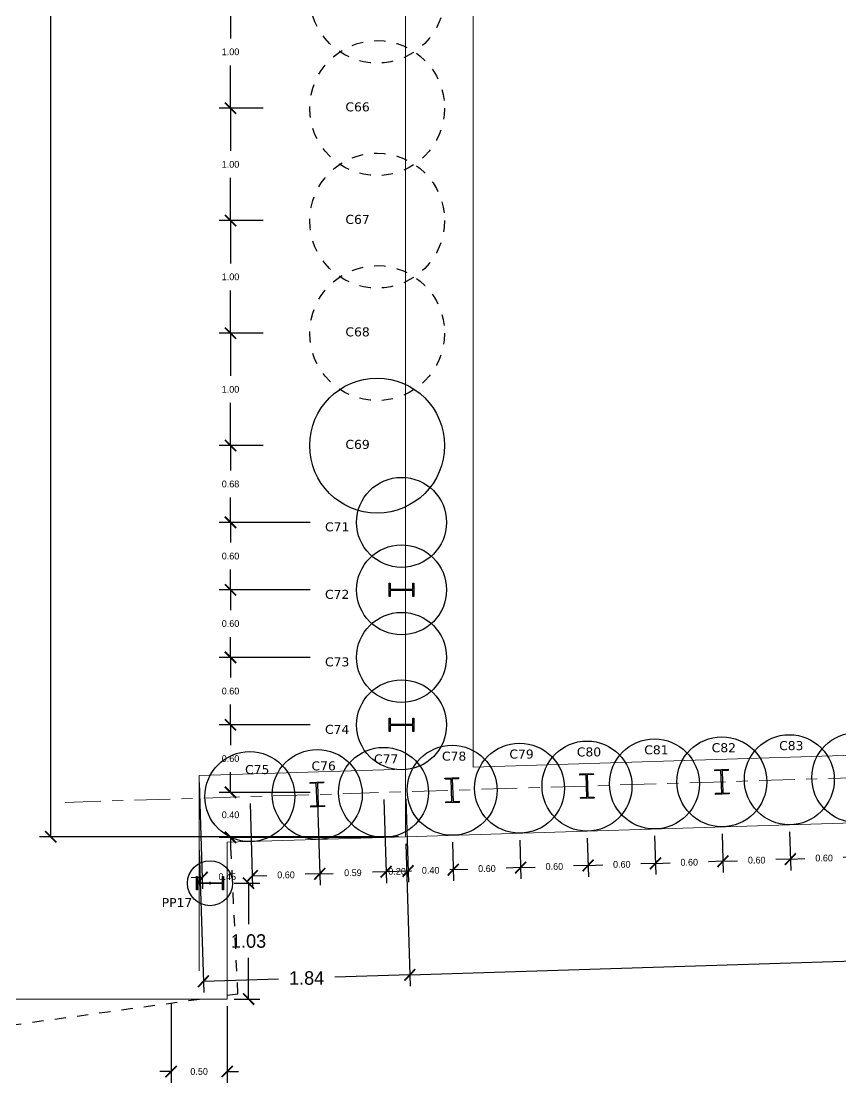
# Model space of a CAD drawing. Header units: millimetres. Extents: x -50 to 161, y 11 to 77.
# Drawn here: x 10.85 to 18.14, y 22.45 to 31.89 of the extents above; entities that cross this region are included whole.
import ezdxf

# ---------------------------------------------------------------- set-up
doc = ezdxf.new("R2010")
doc.units = ezdxf.units.MM
for name, pattern in [('Caché', [0.002, 0.001, -0.001]), ('Centre', [0.0125, 0.0025, -0.001875, 0.00625, -0.001875]), ('IMPORT-AXES _2_', [50.8, 31.75, -6.35, 6.35, -6.35])]:
    doc.linetypes.add(name, pattern=pattern)
doc.layers.add('1-Site-Limite propriété', color=91, linetype='Centre', lineweight=25)
doc.layers.add('A-DETL-THIN', color=151, linetype='Continuous', lineweight=5)
doc.layers.add('Paroi Soperco', color=7, linetype='Continuous')
doc.dimstyles.get("Standard").update_dxf_attribs({"dimtxt": 0.18, "dimasz": 0.18, "dimexe": 0.18, "dimexo": 0.0625, "dimgap": 0.09, "dimtad": 0, "dimtih": 1, "dimtoh": 1, "dimdec": 4, "dimzin": 0, "dimdsep": 46, "dimtxsty": 'Standard', "dimcen": 0.09, "dimadec": 0, "dimazin": 0, "dimtfac": 1, "dimtdec": 4, "dimtofl": 0, "dimtmove": 0, "dimatfit": 3, "dimfxl": 1, "dimtolj": 1, "dimtzin": 0, "dimarcsym": 0})

# ---------------------------------------------------------------- blocks, each defined once
blk = doc.blocks.new('Family - ___-5017038-DCE - PLAN DE REPERAGE DES FONDATIONS SPECIALES ET PAROIS EXTERIEURES')
at = {"layer": '1-Site-Limite propriété'}
for p, q in [((22.8009, -9.563), (23.1982, -12.4372)), ((23.232, -12.6816), (23.2452, -12.7769)), ((23.2452, -12.7769), (24.5924, -12.7127))]:
    blk.add_line(p, q, dxfattribs=at)
blk = doc.blocks.new('Family - ___-5372236-DCE - PLAN DE REPERAGE DES FONDATIONS SPECIALES ET PAROIS EXTERIEURES')
at = {"layer": '1-Site-Limite propriété'}
for p, q in [((22.8009, -9.563), (23.1982, -12.4372)), ((23.232, -12.6816), (23.2452, -12.7769)), ((23.2452, -12.7769), (24.5924, -12.7127))]:
    blk.add_line(p, q, dxfattribs=at)
blk = doc.blocks.new('_ArchTick')
at = {"color": 0, "linetype": 'ByBlock', "const_width": 0.15}
blk.add_lwpolyline([(-0.5, -0.5), (0.5, 0.5)], dxfattribs=at)
blk = doc.blocks.new('*D173')
at = {"layer": 'Paroi Soperco', "color": 0, "lineweight": -2, "transparency": 16777216}
for p, q in [((35.2599, 25.2347), (35.2994, 23.9695)), ((14.2699, 24.5786), (14.3094, 23.3133)), ((35.2963, 24.0694), (25.0913, 23.7504)), ((14.3063, 23.4133), (24.5113, 23.7323))]:
    blk.add_line(p, q, dxfattribs=at)
at = {"layer": 'Paroi Soperco', "color": 0, "lineweight": -2, "transparency": 16777216, "xscale": 0.1, "yscale": 0.1, "zscale": 0.1}
for p, rotation in [((35.2963, 24.0694), 1.790492195840774), ((14.3063, 23.4133), 181.7904921958408)]:
    blk.add_blockref('_ArchTick', p, dxfattribs=dict(at, rotation=rotation))
at = {"layer": 'Paroi Soperco', "color": 0, "transparency": 16777216, "insert": (24.8013, 23.7413), "char_height": 0.12, "attachment_point": 5}
blk.add_mtext('\\A1;21.00', dxfattribs=at)
blk = doc.blocks.new('*D175')
at = {"layer": 'Paroi Soperco', "color": 0, "lineweight": -2, "transparency": 16777216}
for p, q in [((14.2054, 59.1556), (11.0122, 59.1556)), ((11.1122, 59.1556), (11.1122, 42.0483)), ((11.1122, 24.641), (11.1122, 41.7483)), ((14.2054, 24.641), (11.0122, 24.641))]:
    blk.add_line(p, q, dxfattribs=at)
at = {"layer": 'Paroi Soperco', "color": 0, "lineweight": -2, "transparency": 16777216, "xscale": 0.1, "yscale": 0.1, "zscale": 0.1}
for p, rotation in [((11.1122, 59.1556), 90), ((11.1122, 24.641), 270)]:
    blk.add_blockref('_ArchTick', p, dxfattribs=dict(at, rotation=rotation))
at = {"layer": 'Paroi Soperco', "color": 0, "transparency": 16777216, "insert": (11.1122, 41.8983), "char_height": 0.12, "attachment_point": 5}
blk.add_mtext('\\A1;34.51', dxfattribs=at)
blk = doc.blocks.new('*D177')
at = {"layer": 'Paroi Soperco', "color": 0, "lineweight": -2, "transparency": 16777216}
for p, q in [((14.6839, 24.5915), (14.6946, 24.2481)), ((15.2836, 24.6103), (15.2943, 24.2669)), ((14.6915, 24.3481), (14.8213, 24.3521)), ((15.2912, 24.3668), (15.1613, 24.3628))]:
    blk.add_line(p, q, dxfattribs=at)
at = {"layer": 'Paroi Soperco', "color": 0, "lineweight": -2, "transparency": 16777216, "xscale": 0.1, "yscale": 0.1, "zscale": 0.1}
for p, rotation in [((14.6915, 24.3481), 181.7904921958418), ((15.2912, 24.3668), 1.790492195841766)]:
    blk.add_blockref('_ArchTick', p, dxfattribs=dict(at, rotation=rotation))
at = {"layer": 'Paroi Soperco', "color": 0, "transparency": 16777216, "insert": (14.9913, 24.3574), "char_height": 0.06, "attachment_point": 5}
blk.add_mtext('\\A1;0.60', dxfattribs=at)
blk = doc.blocks.new('*D178')
at = {"layer": 'Paroi Soperco', "color": 0, "lineweight": -2, "transparency": 16777216}
for p, q in [((15.8833, 24.629), (15.894, 24.2856)), ((15.2836, 24.6103), (15.2943, 24.2669)), ((15.2912, 24.3668), (15.421, 24.3709)), ((15.8909, 24.3856), (15.761, 24.3815))]:
    blk.add_line(p, q, dxfattribs=at)
at = {"layer": 'Paroi Soperco', "color": 0, "lineweight": -2, "transparency": 16777216, "xscale": 0.1, "yscale": 0.1, "zscale": 0.1}
for p, rotation in [((15.8909, 24.3856), 1.790492195841817), ((15.2912, 24.3668), 181.7904921958418)]:
    blk.add_blockref('_ArchTick', p, dxfattribs=dict(at, rotation=rotation))
at = {"layer": 'Paroi Soperco', "color": 0, "transparency": 16777216, "insert": (15.591, 24.3762), "char_height": 0.06, "attachment_point": 5}
blk.add_mtext('\\A1;0.60', dxfattribs=at)
blk = doc.blocks.new('*D179')
at = {"layer": 'Paroi Soperco', "color": 0, "lineweight": -2, "transparency": 16777216}
for p, q in [((15.8833, 24.629), (15.894, 24.2856)), ((16.483, 24.6478), (16.4937, 24.3044)), ((15.8909, 24.3856), (16.0208, 24.3896)), ((16.4906, 24.4043), (16.3608, 24.4002))]:
    blk.add_line(p, q, dxfattribs=at)
at = {"layer": 'Paroi Soperco', "color": 0, "lineweight": -2, "transparency": 16777216, "xscale": 0.1, "yscale": 0.1, "zscale": 0.1}
for p, rotation in [((15.8909, 24.3856), 181.7904921958418), ((16.4906, 24.4043), 1.790492195841817)]:
    blk.add_blockref('_ArchTick', p, dxfattribs=dict(at, rotation=rotation))
at = {"layer": 'Paroi Soperco', "color": 0, "transparency": 16777216, "insert": (16.1908, 24.3949), "char_height": 0.06, "attachment_point": 5}
blk.add_mtext('\\A1;0.60', dxfattribs=at)
blk = doc.blocks.new('*D180')
at = {"layer": 'Paroi Soperco', "color": 0, "lineweight": -2, "transparency": 16777216}
for p, q in [((16.483, 24.6478), (16.4937, 24.3044)), ((17.0827, 24.6665), (17.0934, 24.3231)), ((16.4906, 24.4043), (16.6205, 24.4084)), ((17.0903, 24.4231), (16.9605, 24.419))]:
    blk.add_line(p, q, dxfattribs=at)
at = {"layer": 'Paroi Soperco', "color": 0, "lineweight": -2, "transparency": 16777216, "xscale": 0.1, "yscale": 0.1, "zscale": 0.1}
for p, rotation in [((16.4906, 24.4043), 181.7904921958418), ((17.0903, 24.4231), 1.790492195841817)]:
    blk.add_blockref('_ArchTick', p, dxfattribs=dict(at, rotation=rotation))
at = {"layer": 'Paroi Soperco', "color": 0, "transparency": 16777216, "insert": (16.7905, 24.4137), "char_height": 0.06, "attachment_point": 5}
blk.add_mtext('\\A1;0.60', dxfattribs=at)
blk = doc.blocks.new('*D181')
at = {"layer": 'Paroi Soperco', "color": 0, "lineweight": -2, "transparency": 16777216}
for p, q in [((17.0827, 24.6665), (17.0934, 24.3231)), ((17.6824, 24.6853), (17.6931, 24.3419)), ((17.69, 24.4418), (17.5602, 24.4377)), ((17.0903, 24.4231), (17.2202, 24.4271))]:
    blk.add_line(p, q, dxfattribs=at)
at = {"layer": 'Paroi Soperco', "color": 0, "lineweight": -2, "transparency": 16777216, "xscale": 0.1, "yscale": 0.1, "zscale": 0.1}
for p, rotation in [((17.0903, 24.4231), 181.7904921958418), ((17.69, 24.4418), 1.790492195841817)]:
    blk.add_blockref('_ArchTick', p, dxfattribs=dict(at, rotation=rotation))
at = {"layer": 'Paroi Soperco', "color": 0, "transparency": 16777216, "insert": (17.3902, 24.4324), "char_height": 0.06, "attachment_point": 5}
blk.add_mtext('\\A1;0.60', dxfattribs=at)
blk = doc.blocks.new('*D182')
at = {"layer": 'Paroi Soperco', "color": 0, "lineweight": -2, "transparency": 16777216}
for p, q in [((17.6824, 24.6853), (17.6931, 24.3419)), ((18.2821, 24.704), (18.2929, 24.3606)), ((17.69, 24.4418), (17.8199, 24.4459)), ((18.2897, 24.4605), (18.1599, 24.4565))]:
    blk.add_line(p, q, dxfattribs=at)
at = {"layer": 'Paroi Soperco', "color": 0, "lineweight": -2, "transparency": 16777216, "xscale": 0.1, "yscale": 0.1, "zscale": 0.1}
for p, rotation in [((17.69, 24.4418), 181.7904921958418), ((18.2897, 24.4605), 1.790492195841817)]:
    blk.add_blockref('_ArchTick', p, dxfattribs=dict(at, rotation=rotation))
at = {"layer": 'Paroi Soperco', "color": 0, "transparency": 16777216, "insert": (17.9899, 24.4512), "char_height": 0.06, "attachment_point": 5}
blk.add_mtext('\\A1;0.60', dxfattribs=at)
blk = doc.blocks.new('*D319')
at = {"layer": 'Paroi Soperco', "color": 0, "lineweight": -2, "transparency": 16777216}
for p, q in [((13.0027, 32.117), (12.6112, 32.117)), ((12.7112, 32.117), (12.7112, 31.737)), ((12.7112, 31.117), (12.7112, 31.497)), ((13.0027, 31.117), (12.6112, 31.117))]:
    blk.add_line(p, q, dxfattribs=at)
at = {"layer": 'Paroi Soperco', "color": 0, "lineweight": -2, "transparency": 16777216, "xscale": 0.1, "yscale": 0.1, "zscale": 0.1}
for p, rotation in [((12.7112, 32.117), 90), ((12.7112, 31.117), 270)]:
    blk.add_blockref('_ArchTick', p, dxfattribs=dict(at, rotation=rotation))
at = {"layer": 'Paroi Soperco', "color": 0, "transparency": 16777216, "insert": (12.7112, 31.617), "char_height": 0.06, "attachment_point": 5}
blk.add_mtext('\\A1;1.00', dxfattribs=at)
blk = doc.blocks.new('*D320')
at = {"layer": 'Paroi Soperco', "color": 0, "lineweight": -2, "transparency": 16777216}
for p, q in [((13.0027, 31.117), (12.6112, 31.117)), ((12.7112, 31.117), (12.7112, 30.737)), ((12.7112, 30.117), (12.7112, 30.497)), ((13.0027, 30.117), (12.6112, 30.117))]:
    blk.add_line(p, q, dxfattribs=at)
at = {"layer": 'Paroi Soperco', "color": 0, "lineweight": -2, "transparency": 16777216, "xscale": 0.1, "yscale": 0.1, "zscale": 0.1}
for p, rotation in [((12.7112, 31.117), 90), ((12.7112, 30.117), 270)]:
    blk.add_blockref('_ArchTick', p, dxfattribs=dict(at, rotation=rotation))
at = {"layer": 'Paroi Soperco', "color": 0, "transparency": 16777216, "insert": (12.7112, 30.617), "char_height": 0.06, "attachment_point": 5}
blk.add_mtext('\\A1;1.00', dxfattribs=at)
blk = doc.blocks.new('*D321')
at = {"layer": 'Paroi Soperco', "color": 0, "lineweight": -2, "transparency": 16777216}
for p, q in [((13.0027, 30.117), (12.6112, 30.117)), ((12.7112, 30.117), (12.7112, 29.737)), ((12.7112, 29.117), (12.7112, 29.497)), ((13.0027, 29.117), (12.6112, 29.117))]:
    blk.add_line(p, q, dxfattribs=at)
at = {"layer": 'Paroi Soperco', "color": 0, "lineweight": -2, "transparency": 16777216, "xscale": 0.1, "yscale": 0.1, "zscale": 0.1}
for p, rotation in [((12.7112, 30.117), 90), ((12.7112, 29.117), 270)]:
    blk.add_blockref('_ArchTick', p, dxfattribs=dict(at, rotation=rotation))
at = {"layer": 'Paroi Soperco', "color": 0, "transparency": 16777216, "insert": (12.7112, 29.617), "char_height": 0.06, "attachment_point": 5}
blk.add_mtext('\\A1;1.00', dxfattribs=at)
blk = doc.blocks.new('*D322')
at = {"layer": 'Paroi Soperco', "color": 0, "lineweight": -2, "transparency": 16777216}
for p, q in [((13.0027, 29.117), (12.6112, 29.117)), ((12.7112, 29.117), (12.7112, 28.737)), ((12.7112, 28.117), (12.7112, 28.497)), ((13.0027, 28.117), (12.6112, 28.117))]:
    blk.add_line(p, q, dxfattribs=at)
at = {"layer": 'Paroi Soperco', "color": 0, "lineweight": -2, "transparency": 16777216, "xscale": 0.1, "yscale": 0.1, "zscale": 0.1}
for p, rotation in [((12.7112, 29.117), 90), ((12.7112, 28.117), 270)]:
    blk.add_blockref('_ArchTick', p, dxfattribs=dict(at, rotation=rotation))
at = {"layer": 'Paroi Soperco', "color": 0, "transparency": 16777216, "insert": (12.7112, 28.617), "char_height": 0.06, "attachment_point": 5}
blk.add_mtext('\\A1;1.00', dxfattribs=at)
blk = doc.blocks.new('*D323')
at = {"layer": 'Paroi Soperco', "color": 0, "lineweight": -2, "transparency": 16777216}
for p, q in [((13.0027, 28.117), (12.6112, 28.117)), ((12.7112, 28.117), (12.7112, 27.8961)), ((12.7112, 27.4352), (12.7112, 27.6561)), ((13.4197, 27.4352), (12.6112, 27.4352))]:
    blk.add_line(p, q, dxfattribs=at)
at = {"layer": 'Paroi Soperco', "color": 0, "lineweight": -2, "transparency": 16777216, "xscale": 0.1, "yscale": 0.1, "zscale": 0.1}
for p, rotation in [((12.7112, 28.117), 90), ((12.7112, 27.4352), 270)]:
    blk.add_blockref('_ArchTick', p, dxfattribs=dict(at, rotation=rotation))
at = {"layer": 'Paroi Soperco', "color": 0, "transparency": 16777216, "insert": (12.7112, 27.7761), "char_height": 0.06, "attachment_point": 5}
blk.add_mtext('\\A1;0.68', dxfattribs=at)
blk = doc.blocks.new('*D324')
at = {"layer": 'Paroi Soperco', "color": 0, "lineweight": -2, "transparency": 16777216}
for p, q in [((12.6487, 27.4352), (12.6112, 27.4352)), ((12.7112, 27.4352), (12.7112, 27.2552)), ((12.7112, 26.8352), (12.7112, 27.0152)), ((13.4197, 26.8352), (12.6112, 26.8352))]:
    blk.add_line(p, q, dxfattribs=at)
at = {"layer": 'Paroi Soperco', "color": 0, "lineweight": -2, "transparency": 16777216, "xscale": 0.1, "yscale": 0.1, "zscale": 0.1}
for p, rotation in [((12.7112, 27.4352), 90), ((12.7112, 26.8352), 270)]:
    blk.add_blockref('_ArchTick', p, dxfattribs=dict(at, rotation=rotation))
at = {"layer": 'Paroi Soperco', "color": 0, "transparency": 16777216, "insert": (12.7112, 27.1352), "char_height": 0.06, "attachment_point": 5}
blk.add_mtext('\\A1;0.60', dxfattribs=at)
blk = doc.blocks.new('*D325')
at = {"layer": 'Paroi Soperco', "color": 0, "lineweight": -2, "transparency": 16777216}
for p, q in [((12.6487, 26.8352), (12.6112, 26.8352)), ((12.7112, 26.8352), (12.7112, 26.6552)), ((12.7112, 26.2352), (12.7112, 26.4152)), ((13.4197, 26.2352), (12.6112, 26.2352))]:
    blk.add_line(p, q, dxfattribs=at)
at = {"layer": 'Paroi Soperco', "color": 0, "lineweight": -2, "transparency": 16777216, "xscale": 0.1, "yscale": 0.1, "zscale": 0.1}
for p, rotation in [((12.7112, 26.8352), 90), ((12.7112, 26.2352), 270)]:
    blk.add_blockref('_ArchTick', p, dxfattribs=dict(at, rotation=rotation))
at = {"layer": 'Paroi Soperco', "color": 0, "transparency": 16777216, "insert": (12.7112, 26.5352), "char_height": 0.06, "attachment_point": 5}
blk.add_mtext('\\A1;0.60', dxfattribs=at)
blk = doc.blocks.new('*D326')
at = {"layer": 'Paroi Soperco', "color": 0, "lineweight": -2, "transparency": 16777216}
for p, q in [((12.6487, 26.2352), (12.6112, 26.2352)), ((12.7112, 26.2352), (12.7112, 26.0552)), ((12.7112, 25.6352), (12.7112, 25.8152)), ((13.4197, 25.6352), (12.6112, 25.6352))]:
    blk.add_line(p, q, dxfattribs=at)
at = {"layer": 'Paroi Soperco', "color": 0, "lineweight": -2, "transparency": 16777216, "xscale": 0.1, "yscale": 0.1, "zscale": 0.1}
for p, rotation in [((12.7112, 26.2352), 90), ((12.7112, 25.6352), 270)]:
    blk.add_blockref('_ArchTick', p, dxfattribs=dict(at, rotation=rotation))
at = {"layer": 'Paroi Soperco', "color": 0, "transparency": 16777216, "insert": (12.7112, 25.9352), "char_height": 0.06, "attachment_point": 5}
blk.add_mtext('\\A1;0.60', dxfattribs=at)
blk = doc.blocks.new('*D327')
at = {"layer": 'Paroi Soperco', "color": 0, "lineweight": -2, "transparency": 16777216}
for p, q in [((12.6487, 25.6352), (12.6112, 25.6352)), ((12.7112, 25.6352), (12.7112, 25.4552)), ((12.7112, 25.0352), (12.7112, 25.2152)), ((13.4197, 25.0352), (12.6112, 25.0352))]:
    blk.add_line(p, q, dxfattribs=at)
at = {"layer": 'Paroi Soperco', "color": 0, "lineweight": -2, "transparency": 16777216, "xscale": 0.1, "yscale": 0.1, "zscale": 0.1}
for p, rotation in [((12.7112, 25.6352), 90), ((12.7112, 25.0352), 270)]:
    blk.add_blockref('_ArchTick', p, dxfattribs=dict(at, rotation=rotation))
at = {"layer": 'Paroi Soperco', "color": 0, "transparency": 16777216, "insert": (12.7112, 25.3352), "char_height": 0.06, "attachment_point": 5}
blk.add_mtext('\\A1;0.60', dxfattribs=at)
blk = doc.blocks.new('*D328')
at = {"layer": 'Paroi Soperco', "color": 0, "lineweight": -2, "transparency": 16777216}
for p, q in [((12.7112, 25.0352), (12.7112, 25.1352)), ((12.6487, 25.0352), (12.6112, 25.0352)), ((14.0322, 24.6354), (12.6112, 24.6354)), ((12.7112, 24.6354), (12.7112, 24.5354))]:
    blk.add_line(p, q, dxfattribs=at)
at = {"layer": 'Paroi Soperco', "color": 0, "lineweight": -2, "transparency": 16777216, "xscale": 0.1, "yscale": 0.1, "zscale": 0.1}
for p, rotation in [((12.7112, 25.0352), 270), ((12.7112, 24.6354), 90)]:
    blk.add_blockref('_ArchTick', p, dxfattribs=dict(at, rotation=rotation))
at = {"layer": 'Paroi Soperco', "color": 0, "transparency": 16777216, "insert": (12.7112, 24.8353), "char_height": 0.06, "attachment_point": 5}
blk.add_mtext('\\A1;0.40', dxfattribs=at)
blk = doc.blocks.new('*D329')
at = {"layer": 'Paroi Soperco', "color": 0, "lineweight": -2, "transparency": 16777216}
for p, q in [((14.2699, 24.9786), (14.2931, 24.2356)), ((14.6839, 24.5915), (14.6946, 24.2481)), ((14.6915, 24.3481), (14.6607, 24.3471)), ((14.29, 24.3355), (14.3207, 24.3365))]:
    blk.add_line(p, q, dxfattribs=at)
at = {"layer": 'Paroi Soperco', "color": 0, "lineweight": -2, "transparency": 16777216, "xscale": 0.1, "yscale": 0.1, "zscale": 0.1}
for p, rotation in [((14.29, 24.3355), 181.7904921958418), ((14.6915, 24.3481), 1.790492195841766)]:
    blk.add_blockref('_ArchTick', p, dxfattribs=dict(at, rotation=rotation))
at = {"layer": 'Paroi Soperco', "color": 0, "transparency": 16777216, "insert": (14.4907, 24.3418), "char_height": 0.06, "attachment_point": 5}
blk.add_mtext('\\A1;0.40', dxfattribs=at)
blk = doc.blocks.new('*D330')
at = {"layer": 'Paroi Soperco', "color": 0, "lineweight": -2, "transparency": 16777216}
for p, q in [((14.0742, 24.9728), (14.0974, 24.2294)), ((14.2699, 24.9786), (14.2931, 24.2356)), ((14.29, 24.3355), (14.0943, 24.3294))]:
    blk.add_line(p, q, dxfattribs=at)
at = {"layer": 'Paroi Soperco', "color": 0, "lineweight": -2, "transparency": 16777216, "xscale": 0.1, "yscale": 0.1, "zscale": 0.1}
for p, rotation in [((14.0943, 24.3294), 181.7904921958418), ((14.29, 24.3355), 1.79049219584182)]:
    blk.add_blockref('_ArchTick', p, dxfattribs=dict(at, rotation=rotation))
at = {"layer": 'Paroi Soperco', "color": 0, "transparency": 16777216, "insert": (14.1921, 24.3325), "char_height": 0.06, "attachment_point": 5}
blk.add_mtext('\\A1;0.20', dxfattribs=at)
blk = doc.blocks.new('*D331')
at = {"layer": 'Paroi Soperco', "color": 0, "lineweight": -2, "transparency": 16777216}
for p, q in [((13.4845, 24.954), (13.5077, 24.211)), ((14.0742, 24.9728), (14.0974, 24.2294)), ((13.5046, 24.311), (13.6244, 24.3147)), ((14.0943, 24.3294), (13.9744, 24.3257))]:
    blk.add_line(p, q, dxfattribs=at)
at = {"layer": 'Paroi Soperco', "color": 0, "lineweight": -2, "transparency": 16777216, "xscale": 0.1, "yscale": 0.1, "zscale": 0.1}
for p, rotation in [((13.5046, 24.311), 181.7904921958418), ((14.0943, 24.3294), 1.79049219584182)]:
    blk.add_blockref('_ArchTick', p, dxfattribs=dict(at, rotation=rotation))
at = {"layer": 'Paroi Soperco', "color": 0, "transparency": 16777216, "insert": (13.7994, 24.3202), "char_height": 0.06, "attachment_point": 5}
blk.add_mtext('\\A1;0.59', dxfattribs=at)
blk = doc.blocks.new('*D332')
at = {"layer": 'Paroi Soperco', "color": 0, "lineweight": -2, "transparency": 16777216}
for p, q in [((12.8848, 24.9353), (12.908, 24.1923)), ((13.4845, 24.954), (13.5077, 24.211)), ((12.9049, 24.2922), (13.0347, 24.2963)), ((13.5046, 24.311), (13.3747, 24.3069))]:
    blk.add_line(p, q, dxfattribs=at)
at = {"layer": 'Paroi Soperco', "color": 0, "lineweight": -2, "transparency": 16777216, "xscale": 0.1, "yscale": 0.1, "zscale": 0.1}
for p, rotation in [((12.9049, 24.2922), 181.7904921958418), ((13.5046, 24.311), 1.79049219584182)]:
    blk.add_blockref('_ArchTick', p, dxfattribs=dict(at, rotation=rotation))
at = {"layer": 'Paroi Soperco', "color": 0, "transparency": 16777216, "insert": (13.2047, 24.3016), "char_height": 0.06, "attachment_point": 5}
blk.add_mtext('\\A1;0.60', dxfattribs=at)
blk = doc.blocks.new('*D333')
at = {"layer": 'Paroi Soperco', "color": 0, "lineweight": -2, "transparency": 16777216}
for p, q in [((12.4336, 25.1215), (12.463, 24.1784)), ((12.8848, 24.9353), (12.908, 24.1923)), ((12.4599, 24.2783), (12.36, 24.2752)), ((12.9049, 24.2922), (13.0048, 24.2953))]:
    blk.add_line(p, q, dxfattribs=at)
at = {"layer": 'Paroi Soperco', "color": 0, "lineweight": -2, "transparency": 16777216, "xscale": 0.1, "yscale": 0.1, "zscale": 0.1}
for p, rotation in [((12.9049, 24.2922), 181.7904921958418), ((12.4599, 24.2783), 1.790492195841817)]:
    blk.add_blockref('_ArchTick', p, dxfattribs=dict(at, rotation=rotation))
at = {"layer": 'Paroi Soperco', "color": 0, "transparency": 16777216, "insert": (12.6824, 24.2853), "char_height": 0.06, "attachment_point": 5}
blk.add_mtext('\\A1;0.45', dxfattribs=at)
blk = doc.blocks.new('*D334')
at = {"layer": 'Paroi Soperco', "color": 0, "lineweight": -2, "transparency": 16777216}
for p, q in [((14.2699, 24.5786), (14.3094, 23.3133)), ((12.4336, 24.5212), (12.4731, 23.2559)), ((14.3063, 23.4133), (13.6381, 23.3924)), ((12.47, 23.3559), (13.1381, 23.3767))]:
    blk.add_line(p, q, dxfattribs=at)
at = {"layer": 'Paroi Soperco', "color": 0, "lineweight": -2, "transparency": 16777216, "xscale": 0.1, "yscale": 0.1, "zscale": 0.1}
for p, rotation in [((12.47, 23.3559), 181.7904921958408), ((14.3063, 23.4133), 1.79049219584086)]:
    blk.add_blockref('_ArchTick', p, dxfattribs=dict(at, rotation=rotation))
at = {"layer": 'Paroi Soperco', "color": 0, "transparency": 16777216, "insert": (13.3881, 23.3846), "char_height": 0.12, "attachment_point": 5}
blk.add_mtext('\\A1;1.84', dxfattribs=at)
blk = doc.blocks.new('*D335')
at = {"layer": 'Paroi Soperco', "color": 0, "lineweight": -2, "transparency": 16777216}
for p, q in [((12.7441, 24.2279), (12.9716, 24.2279)), ((12.8716, 24.2279), (12.8716, 23.8631)), ((12.8716, 23.1982), (12.8716, 23.5631)), ((12.7441, 23.1982), (12.9716, 23.1982))]:
    blk.add_line(p, q, dxfattribs=at)
at = {"layer": 'Paroi Soperco', "color": 0, "lineweight": -2, "transparency": 16777216, "xscale": 0.1, "yscale": 0.1, "zscale": 0.1}
for p, rotation in [((12.8716, 24.2279), 90), ((12.8716, 23.1982), 270)]:
    blk.add_blockref('_ArchTick', p, dxfattribs=dict(at, rotation=rotation))
at = {"layer": 'Paroi Soperco', "color": 0, "transparency": 16777216, "insert": (12.8716, 23.7131), "char_height": 0.12, "attachment_point": 5}
blk.add_mtext('\\A1;1.03', dxfattribs=at)
blk = doc.blocks.new('*D336')
at = {"layer": 'Paroi Soperco', "color": 0, "lineweight": -2, "transparency": 16777216}
for p, q in [((12.1819, 23.1654), (12.1819, 22.4539)), ((12.6816, 23.1357), (12.6816, 22.4539)), ((12.1819, 22.5539), (12.0819, 22.5539)), ((12.6816, 22.5539), (12.7816, 22.5539))]:
    blk.add_line(p, q, dxfattribs=at)
at = {"layer": 'Paroi Soperco', "color": 0, "lineweight": -2, "transparency": 16777216, "xscale": 0.1, "yscale": 0.1, "zscale": 0.1}
blk.add_blockref('_ArchTick', (12.1819, 22.5539), dxfattribs=at)
at = {"layer": 'Paroi Soperco', "color": 0, "lineweight": -2, "transparency": 16777216, "xscale": 0.1, "yscale": 0.1, "zscale": 0.1, "rotation": 180}
blk.add_blockref('_ArchTick', (12.6816, 22.5539), dxfattribs=at)
at = {"layer": 'Paroi Soperco', "color": 0, "transparency": 16777216, "insert": (12.4318, 22.5539), "char_height": 0.06, "attachment_point": 5}
blk.add_mtext('\\A1;0.50', dxfattribs=at)

msp = doc.modelspace()

# ---------------------------------------------------------------- linework, layer by layer
at = {"layer": 'A-DETL-THIN'}
for p, q in [((14.2679, 59.1556), (14.2679, 25.2413)), ((14.8679, 25.2601), (14.8679, 58.5556)), ((34.6579, 25.8787), (14.8679, 25.2601)), ((14.2679, 24.641), (35.2579, 25.2972)), ((14.2679, 25.2413), (12.4316, 25.1839)), ((14.2679, 24.641), (14.2679, 25.2413)), ((12.4316, 25.1839), (12.4316, 24.5836)), ((12.6816, 24.5915), (14.2679, 24.641)), ((12.4316, 24.5836), (12.4316, 23.4482)), ((12.6816, 23.1982), (12.6816, 24.5915)), ((10.772, 23.1982), (12.6816, 23.1982))]:
    msp.add_line(p, q, dxfattribs=at)
at = {"layer": 'A-DETL-THIN', "color": 30, "linetype": 'IMPORT-AXES _2_', "ltscale": 0.01, "true_color": 0xf26722}
msp.add_line((11.24, 24.9464), (36.7593, 25.7441), dxfattribs=at)
at = {"layer": 'Paroi Soperco'}
for p, q in [((12.517, 24.2279), (12.5404, 24.2279)), ((12.5287, 24.2165), (12.5287, 24.2393))]:
    msp.add_line(p, q, dxfattribs=at)
for points in [[(14.1322, 26.7752), (14.1222, 26.7752), (14.1222, 26.8952), (14.1322, 26.8952), (14.1322, 26.8402), (14.3322, 26.8402), (14.3322, 26.8952), (14.3322, 26.8952), (14.3422, 26.8952), (14.3422, 26.7752), (14.3322, 26.7752), (14.3322, 26.8302), (14.1322, 26.8302), (14.1322, 26.7752)], [(14.1322, 25.5752), (14.1222, 25.5752), (14.1222, 25.6952), (14.1322, 25.6952), (14.1322, 25.6402), (14.3322, 25.6402), (14.3322, 25.6952), (14.3322, 25.6952), (14.3422, 25.6952), (14.3422, 25.5752), (14.3322, 25.5752), (14.3322, 25.6302), (14.1322, 25.6302), (14.1322, 25.5752)], [(15.8179, 25.1893), (15.8175, 25.1993), (15.9375, 25.2035), (15.9378, 25.1935), (15.8828, 25.1916), (15.8898, 24.9917), (15.9448, 24.9936), (15.9448, 24.9936), (15.9451, 24.9836), (15.8252, 24.9795), (15.8249, 24.9894), (15.8798, 24.9914), (15.8728, 25.1912), (15.8179, 25.1893)], [(17.0173, 25.2268), (17.0169, 25.2368), (17.1369, 25.241), (17.1372, 25.231), (17.0823, 25.2291), (17.0892, 25.0292), (17.1442, 25.0311), (17.1442, 25.0311), (17.1446, 25.0211), (17.0246, 25.0169), (17.0243, 25.0269), (17.0792, 25.0289), (17.0723, 25.2287), (17.0173, 25.2268)], [(13.4191, 25.1143), (13.4187, 25.1243), (13.5386, 25.1285), (13.539, 25.1185), (13.484, 25.1166), (13.491, 24.9167), (13.546, 24.9186), (13.546, 24.9186), (13.5463, 24.9087), (13.4264, 24.9045), (13.426, 24.9145), (13.481, 24.9164), (13.474, 25.1163), (13.4191, 25.1143)], [(14.6185, 25.1518), (14.6181, 25.1618), (14.738, 25.166), (14.7384, 25.156), (14.6834, 25.1541), (14.6904, 24.9542), (14.7454, 24.9561), (14.7454, 24.9561), (14.7457, 24.9461), (14.6258, 24.942), (14.6254, 24.952), (14.6804, 24.9539), (14.6734, 25.1538), (14.6185, 25.1518)], [(12.6487, 24.2879), (12.6487, 24.2279), (12.6487, 24.1679), (12.6387, 24.1679), (12.6387, 24.2249), (12.4187, 24.2249), (12.4187, 24.1679), (12.4087, 24.1679), (12.4087, 24.2279), (12.4087, 24.2879), (12.4187, 24.2879), (12.4187, 24.2309), (12.6387, 24.2309), (12.6387, 24.2879), (12.6487, 24.2879)]]:
    msp.add_lwpolyline(points, dxfattribs=at)
at = {"layer": 'Paroi Soperco', "linetype": 'Caché', "ltscale": 100}
for centre in [(14.0152, 32.117), (14.0152, 31.117), (14.0152, 30.117), (14.0152, 29.117)]:
    msp.add_circle(centre, 0.6, dxfattribs=at)
at = {"layer": 'Paroi Soperco'}
for centre, radius in [((14.0152, 28.117), 0.6), ((14.2322, 27.4352), 0.4), ((14.2322, 26.8352), 0.4), ((14.2322, 26.2352), 0.4), ((14.2322, 25.6352), 0.4), ((15.8813, 25.0915), 0.4), ((16.481, 25.1102), 0.4), ((17.0807, 25.129), 0.4), ((17.6805, 25.1477), 0.4), ((18.2802, 25.1665), 0.4), ((12.8828, 24.9977), 0.4), ((13.4825, 25.0165), 0.4), ((14.0722, 25.0352), 0.4), ((14.6819, 25.054), 0.4), ((15.2816, 25.0727), 0.4), ((12.5287, 24.2279), 0.2)]:
    msp.add_circle(centre, radius, dxfattribs=at)

# ---------------------------------------------------------------- block references
at = {"layer": '1-Site-Limite propriété', "rotation": 90.0000000000001}
for name in ['Family - ___-5017038-DCE - PLAN DE REPERAGE DES FONDATIONS SPECIALES ET PAROIS EXTERIEURES', 'Family - ___-5372236-DCE - PLAN DE REPERAGE DES FONDATIONS SPECIALES ET PAROIS EXTERIEURES']:
    msp.add_blockref(name, (0, 0), dxfattribs=at)

# ---------------------------------------------------------------- texts
at = {"layer": 'Paroi Soperco', "char_height": 0.08, "attachment_point": 1}
for s, width, insert in [('{\\fVerdana|b0|i0|c0|p34;C66}', 0.422374, (13.733, 31.1681)), ('{\\fVerdana|b0|i0|c0|p34;C67}', 0.422374, (13.733, 30.1681)), ('{\\fVerdana|b0|i0|c0|p34;C68}', 0.422374, (13.733, 29.1681)), ('{\\fVerdana|b0|i0|c0|p34;C69}', 0.422374, (13.733, 28.1681)), ('{\\fVerdana|b0|i0|c0|p34;C71}', 0.422374, (13.5515, 27.4352)), ('{\\fVerdana|b0|i0|c0|p34;C72}', 0.422374, (13.5515, 26.8352)), ('{\\fVerdana|b0|i0|c0|p34;C73}', 0.422374, (13.5515, 26.2352)), ('{\\fVerdana|b0|i0|c0|p34;C74}', 0.422374, (13.5515, 25.6352)), ('{\\fVerdana|b0|i0|c0|p34;C83}', 0.422374, (17.5899, 25.4908)), ('{\\fVerdana|b0|i0|c0|p34;C78}', 0.422374, (14.5914, 25.3971)), ('{\\fVerdana|b0|i0|c0|p34;C79}', 0.422374, (15.1911, 25.4158)), ('{\\fVerdana|b0|i0|c0|p34;C80}', 0.422374, (15.7908, 25.4346)), ('{\\fVerdana|b0|i0|c0|p34;C81}', 0.422374, (16.3905, 25.4533)), ('{\\fVerdana|b0|i0|c0|p34;C82}', 0.422374, (16.9902, 25.4721)), ('{\\fVerdana|b0|i0|c0|p34;C76}', 0.422374, (13.4313, 25.3105)), ('{\\fVerdana|b0|i0|c0|p34;C77}', 0.422374, (13.987, 25.3726)), ('{\\fVerdana|b0|i0|c0|p34;C75}', 0.422374, (12.8406, 25.278)), ('{\\fVerdana|b0|i0|c0|p34;PP17}', 0.516321, (12.099, 24.0956))]:
    msp.add_mtext_dynamic_manual_height_columns(s, width=width, gutter_width=1, heights=[0], dxfattribs=dict(at, insert=insert))

# ---------------------------------------------------------------- dimensions: what is measured, and where the dimension line sits
at = {"layer": 'Paroi Soperco', "color": 1}
for base, p1, p2, angle, override, picture, middle, dimtype in [((11.1122, 24.641), (14.2679, 59.1556), (14.2679, 24.641), 270, {"dimtxt": 0.12, "dimasz": 0.1, "dimexe": 0.1, "dimdec": 2, "dimblk1": 'ArchTick', "dimblk2": 'ArchTick', "dimsah": 1}, '*D175', (11.1122, 41.8983), 161), ((14.0943, 24.3294), (14.2679, 25.041), (14.0722, 25.0352), 181.79049, {"dimtxt": 0.06, "dimasz": 0.1, "dimexe": 0.1, "dimdec": 2, "dimblk1": 'ArchTick', "dimblk2": 'ArchTick', "dimsah": 1}, '*D330', (14.1921, 24.3325), 160), ((14.6915, 24.3481), (14.2679, 25.041), (14.6819, 24.654), 181.79049, {"dimtxt": 0.06, "dimasz": 0.1, "dimexe": 0.1, "dimdec": 2, "dimblk1": 'ArchTick', "dimblk2": 'ArchTick', "dimsah": 1}, '*D329', (14.4907, 24.3418), 160)]:
    dim = msp.add_linear_dim(base=base, p1=p1, p2=p2, angle=angle, dimstyle='Standard', override=override, dxfattribs=at)
    dim.commit()
    dim.dimension.update_dxf_attribs({"geometry": picture, "text_midpoint": middle, "dimtype": dimtype})
for base, p1, p2, angle, picture, middle in [((12.7112, 31.117), (13.0652, 32.117), (13.0652, 31.117), 90, '*D319', (12.7112, 31.617)), ((12.7112, 30.117), (13.0652, 31.117), (13.0652, 30.117), 90, '*D320', (12.7112, 30.617)), ((12.7112, 29.117), (13.0652, 30.117), (13.0652, 29.117), 90, '*D321', (12.7112, 29.617)), ((12.7112, 28.117), (13.0652, 29.117), (13.0652, 28.117), 90, '*D322', (12.7112, 28.617)), ((12.7112, 27.4352), (13.0652, 28.117), (13.4822, 27.4352), 90, '*D323', (12.7112, 27.7761)), ((12.7112, 26.8352), (12.7112, 27.4352), (13.4822, 26.8352), 90, '*D324', (12.7112, 27.1352)), ((12.7112, 26.2352), (12.7112, 26.8352), (13.4822, 26.2352), 90, '*D325', (12.7112, 26.5352)), ((12.7112, 25.6352), (12.7112, 26.2352), (13.4822, 25.6352), 90, '*D326', (12.7112, 25.9352)), ((12.7112, 25.0352), (12.7112, 25.6352), (13.4822, 25.0352), 90, '*D327', (12.7112, 25.3352)), ((12.4599, 24.2783), (12.8828, 24.9977), (12.4316, 25.1839), 181.79049, '*D333', (12.6824, 24.2853)), ((12.7112, 24.6354), (12.7112, 25.0352), (14.0947, 24.6354), 90, '*D328', (12.7112, 24.8353)), ((12.9049, 24.2922), (13.4825, 25.0165), (12.8828, 24.9977), 181.79049, '*D332', (13.2047, 24.3016)), ((13.5046, 24.311), (14.0722, 25.0352), (13.4825, 25.0165), 181.79049, '*D331', (13.7994, 24.3202)), ((17.0903, 24.4231), (16.481, 24.7102), (17.0807, 24.729), 181.79049, '*D180', (16.7905, 24.4137)), ((17.69, 24.4418), (17.0807, 24.729), (17.6805, 24.7477), 181.79049, '*D181', (17.3902, 24.4324)), ((18.2897, 24.4605), (17.6805, 24.7477), (18.2802, 24.7665), 181.79049, '*D182', (17.9899, 24.4512)), ((15.2912, 24.3668), (14.6819, 24.654), (15.2816, 24.6727), 181.79049, '*D177', (14.9913, 24.3574)), ((15.8909, 24.3856), (15.2816, 24.6727), (15.8813, 24.6915), 181.79049, '*D178', (15.591, 24.3762)), ((16.4906, 24.4043), (15.8813, 24.6915), (16.481, 24.7102), 181.79049, '*D179', (16.1908, 24.3949))]:
    dim = msp.add_linear_dim(base=base, p1=p1, p2=p2, angle=angle, dimstyle='Standard', override={"dimtxt": 0.06, "dimasz": 0.1, "dimexe": 0.1, "dimdec": 2, "dimblk1": 'ArchTick', "dimblk2": 'ArchTick', "dimsah": 1}, dxfattribs=at)
    dim.commit()
    dim.dimension.update_dxf_attribs({"geometry": picture, "text_midpoint": middle})
for p1, p2, distance, picture, middle in [((14.2679, 24.641), (35.2579, 25.2972), -1.2284, '*D173', (24.8013, 23.7413)), ((14.2679, 24.641), (12.4316, 24.5836), 1.2284, '*D334', (13.3881, 23.3846)), ((12.6816, 23.1982), (12.6816, 24.2279), -0.19, '*D335', (12.8716, 23.7131))]:
    dim = msp.add_aligned_dim(p1=p1, p2=p2, distance=distance, dimstyle='Standard', override={"dimtxt": 0.12, "dimasz": 0.1, "dimexe": 0.1, "dimdec": 2, "dimblk1": 'ArchTick', "dimblk2": 'ArchTick', "dimsah": 1}, dxfattribs=at)
    dim.commit()
    dim.dimension.update_dxf_attribs({"geometry": picture, "text_midpoint": middle})
dim = msp.add_linear_dim(base=(12.6816, 22.5539), p1=(12.1819, 23.2279), p2=(12.6816, 23.1982), dimstyle='Standard', override={"dimtxt": 0.06, "dimasz": 0.1, "dimexe": 0.1, "dimdec": 2, "dimblk1": 'ArchTick', "dimblk2": 'ArchTick', "dimsah": 1}, dxfattribs=at)
dim.commit()
dim.dimension.update_dxf_attribs({"geometry": '*D336', "text_midpoint": (12.4318, 22.5539)})

doc.saveas('drawing.dxf')
